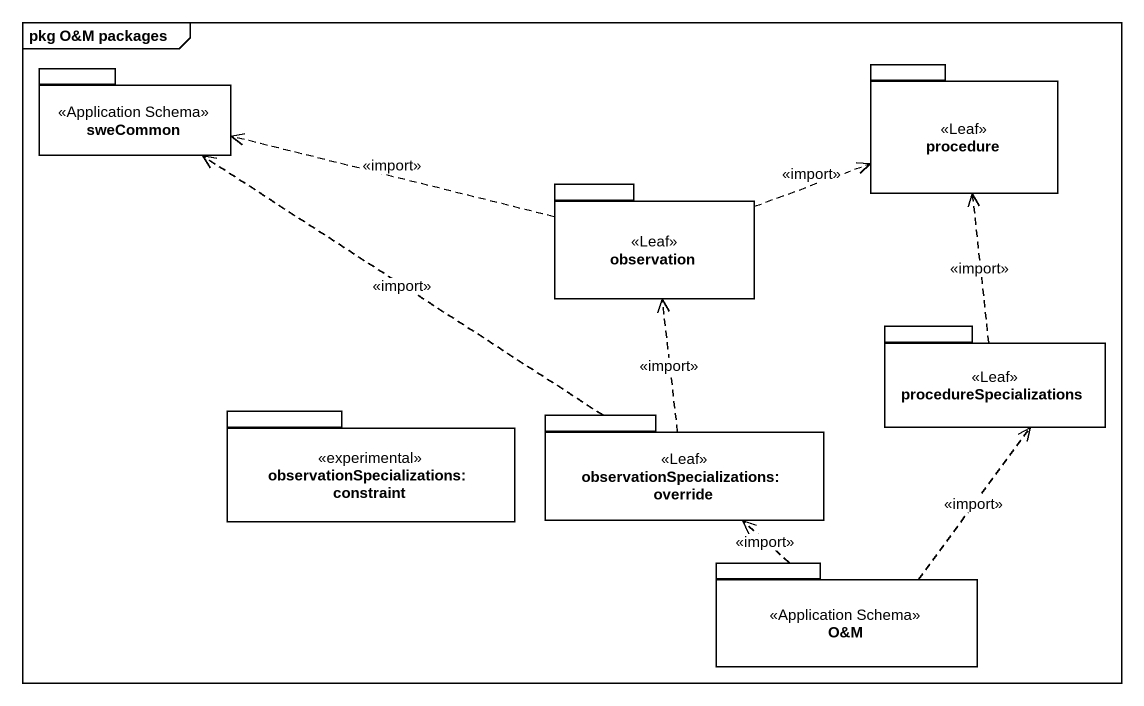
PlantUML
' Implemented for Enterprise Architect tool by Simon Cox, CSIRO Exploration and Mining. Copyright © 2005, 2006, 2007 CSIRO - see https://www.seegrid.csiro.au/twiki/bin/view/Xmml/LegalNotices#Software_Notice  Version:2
@startuml
mainframe pkg O&M packages
package sweCommon <<Application Schema>> {
}
package procedure <<Leaf>> {
}
package observation <<Leaf>> {
}
package procedureSpecializations <<Leaf>> {
}
package "observationSpecializations: constraint" as observationSpecializations <<experimental>> {
}
package "observationSpecializations: override" as observationSpecializations_2 <<Leaf>> {
}
package "O&M" as O_M <<Application Schema>> {
}
observation .left.> sweCommon : <<import>>
observation .right.> procedure : <<import>>
procedureSpecializations .up.> procedure : <<import>>
observationSpecializations_2 .up.> sweCommon : <<import>>
observationSpecializations_2 .up.> observation : <<import>>
O_M .up.> procedureSpecializations : <<import>>
O_M .up.> observationSpecializations_2 : <<import>>
@enduml
